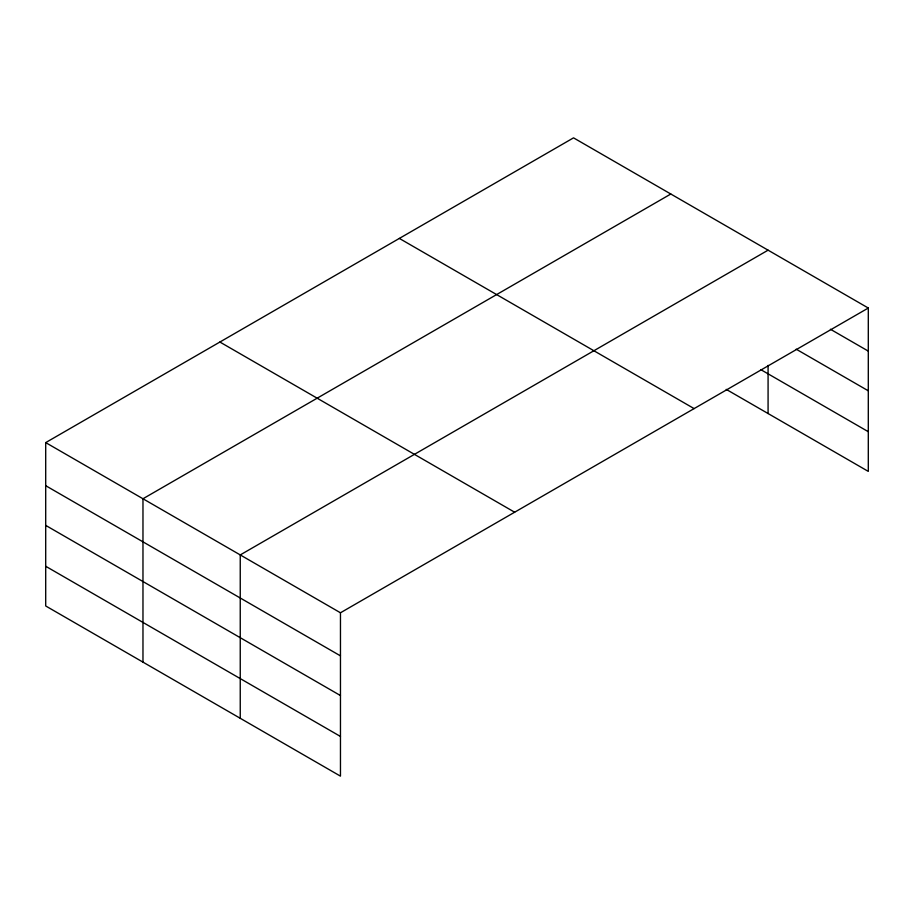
<?xml version="1.0" encoding="UTF-8"?>
<svg xmlns="http://www.w3.org/2000/svg" width="914" height="914" viewBox="0 0 914 914"><rect width="100%" height="100%" fill="white"/><g stroke="black" fill="none" stroke-linecap="round" stroke-linejoin="round"><path stroke-width="1.37" d="M868.3 308.029L573.535 137.854L45.7 442.604L45.7 605.971L340.465 776.146L340.465 612.78L868.3 308.029L868.3 471.396L726.219 389.364M670.807 194.019L142.972 498.758L142.972 662.124M768.08 250.173L240.245 554.924L240.245 718.278M830.415 329.246L868.3 351.113M796.197 349.182L868.3 390.804M760.699 369.576L868.3 431.705M399.349 238.417L694.114 408.604M219.886 342.03L514.651 512.217M45.7 442.604L340.465 612.78M45.7 485.688L340.465 655.864M45.7 525.379L340.465 695.554M45.7 566.269L340.465 736.456M768.08 365.383L768.08 413.539"/></g></svg>
